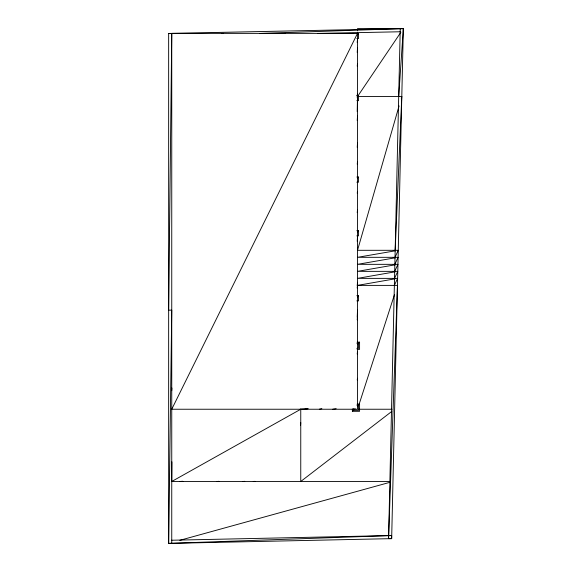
<?xml version="1.0" encoding="UTF-8"?>
<svg xmlns="http://www.w3.org/2000/svg" width="572" height="572" viewBox="0 0 572 572"><rect width="100%" height="100%" fill="white"/><g stroke="black" fill="none" stroke-linecap="round" stroke-linejoin="round"><path stroke-width="0.86" d="M171.886 461.84L171.75 481.481L300.758 409.237L300.758 481.481L391.806 411.411M357.514 30.366L357.514 28.6L403.346 28.6L391.663 538.631L168.654 543.4L171.75 310.16L168.654 310.16L171.75 33.448L168.654 33.448L168.654 543.4L171.75 543.4L171.75 33.369L358.551 33.369L358.551 38.524L356.828 38.524M357.214 111.64L357.443 100.086M171.328 540.247L391.663 535.535L391.663 538.631L388.567 538.631L400.25 28.6M388.567 538.631L397.461 285.392L357.514 285.392L357.185 288.045M357.214 317.267L357.514 310.16M395.173 250.3L401.787 96.525L358.401 96.525M171.75 390.655L171.886 388.009M357.243 97.855L357.514 93.429L357.157 96.053M357.235 147.376L357.514 142.971M300.572 425.325L300.758 422.651M357.214 52.474L357.514 48.019M357.214 120.585L357.514 116.137M357.214 241.334L357.514 236.887M398.691 96.525L403.346 28.6L168.654 33.448M357.207 319.862L357.514 316.352M357.2 285.785L357.514 282.296M357.243 66.145L357.514 63.499M357.243 164.185L357.514 161.547M357.221 212.648L357.514 210.053M357.221 354.039L357.514 351.444M357.171 42.399L357.514 39.761M357.235 193.164L357.514 191.477M357.235 379.965L357.514 378.271M399.084 105.927L357.514 250.3L398.269 250.3L395.009 257.321M401.301 98.234L401.787 96.525M359.159 404.147L394.451 294.723M394.852 264.335L398.105 257.321L357.514 257.321L395.667 250.75M394.687 271.357L397.948 264.335L357.514 264.335L395.517 257.765M394.53 278.371L397.783 271.357L357.514 271.357L395.309 264.793M394.365 285.392L397.626 278.371L357.514 278.371L395.159 271.814M357.514 33.369L171.75 409.237L357.514 409.237L357.514 32.132M358.015 95.789L400.858 32.289M357.4 34.513L358.551 33.369M357.4 96.639L358.551 95.495L356.828 95.495M357.4 178.171L358.551 177.027L356.828 177.027M357.4 231.839L358.551 230.695L356.828 230.695M357.4 296.854L358.551 295.71L356.828 295.71M357.4 344.33L359.581 342.149L357.171 342.149M352.359 408.894L352.359 411.297L355.112 408.544M357.4 406.256L359.581 404.075L357.171 404.075M179.83 540.318L390.39 482.189M319.333 409.237L321.85 408.651M304.883 409.237L307.436 408.687M357.514 285.392L395.009 278.829M332.747 409.237L336.157 408.694M182.79 481.324L181.038 481.481L182.783 481.338M217.16 481.481L218.919 481.324M180.008 481.481L181.774 481.331M242.964 481.481L244.73 481.331M221.6 33.483L223.352 33.369M253.282 481.481L255.04 481.359M280.416 33.476L282.182 33.369M283.498 33.476L285.278 33.369M348.534 33.469L350.293 33.369M351.63 33.455L353.389 33.369M300.3 409.102L308.222 408.687M168.654 543.4L391.663 535.535M259.674 33.462L403.346 28.6L403.346 31.696M317.682 33.469L400.672 31.753M356.828 100.658L358.551 100.658L358.551 95.495M356.828 182.189L358.551 182.189L358.551 177.027M356.828 235.85L358.551 235.85L358.551 230.695M356.828 300.872L358.551 300.872L358.551 295.71M356.828 343.186L358.551 343.186L358.551 348.348L356.828 348.348M357.171 349.378L359.581 349.378L359.581 342.149M356.828 405.105L358.551 405.105L358.551 410.267L353.389 410.267L353.389 408.544M359.202 409.237L391.977 409.237M352.359 411.297L359.581 411.297L359.581 404.075M171.335 481.481L390.311 481.481"/></g></svg>
